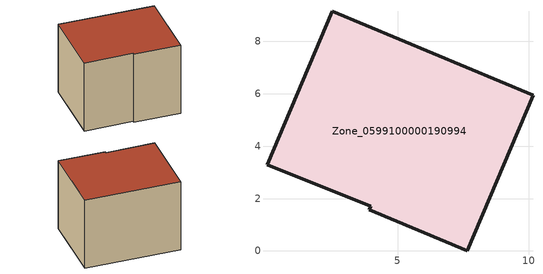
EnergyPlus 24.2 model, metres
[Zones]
Zone_0599100000190994
 floor ground (C_G): 0.02,3.28 2.5,9.15 10.16,5.94 7.65,0 3.92,1.58 3.97,1.71 z0
 wall outside (C_F): 10.16,5.94 2.5,9.15 0.02,3.28 3.97,1.71 3.92,1.58 7.65,0 10.16,5.94 z0:6.52
 roof outside (C_R): 2.5,9.15 0.02,3.28 3.97,1.71 3.92,1.58 7.65,0 10.16,5.94 z6.52
[BUILDING]
Pand.0599100000190994: North Axis=0; Terrain=City; Loads Convergence Tolerance Value=0.04; Temperature Convergence Tolerance Value=0.4; Solar Distribution=FullExterior; Maximum Number of Warmup Days=25; Minimum Number of Warmup Days=1
[Site:Location]
Rotterdam.The.Hague.AP_ZH_NLD Design_Conditions: Latitude=51.96; Longitude=4.45; Time Zone=1; Elevation=-4.5
[SITE:GROUNDTEMPERATURE:BUILDINGSURFACE]
18, 18, 18, 18, 18, 18, 18, 18, 18, 18, 18, 18
[MATERIAL] Thermal Absorptance=0.9; Solar Absorptance=0.7; Visible Absorptance=0.7
Name | Roughness | Thickness | Conductivity | Density | Specific Heat
G.TC.1946-1964 | MediumSmooth | 0.15 | 1 | 540 | 1210
F.TC.1946-1964 | Rough | 0.3 | 0.857143 | 1920 | 840
R.TC.1946-1964 | MediumRough | 0.2 | 0.235294 | 1500 | 1000
[CONSTRUCTION]
C_G: G.TC.1946-1964
C_F: F.TC.1946-1964
C_R: R.TC.1946-1964
[ZONE]
Zone_0599100000190994: Type=1; Multiplier=1; Ceiling Height=Autocalculate; Volume=Autocalculate; Floor Area=autocalculate; Part of Total Floor Area=Yes
[ZONEINFILTRATION:DESIGNFLOWRATE]
Infil_Zone_0599100000190994: Zone or ZoneList or Space or SpaceList=Zone_0599100000190994; Schedule=AlwaysOn; Design Flow Rate Calculation Method=Flow/Area; Flow Rate per Floor Area=0.003; Constant Term Coefficient=1; Temperature Term Coefficient=0; Velocity Term Coefficient=0; Velocity Squared Term Coefficient=0
[HVACTEMPLATE:ZONE:IDEALLOADSAIRSYSTEM]
Zone_0599100000190994: Maximum Heating Supply Air Temperature=50; Minimum Cooling Supply Air Temperature=13; Maximum Heating Supply Air Humidity Ratio=0.0156; Minimum Cooling Supply Air Humidity Ratio=0.0077; Heating Limit=NoLimit; Cooling Limit=NoLimit; Dehumidification Control Type=ConstantSensibleHeatRatio; Cooling Sensible Heat Ratio=0.7; Dehumidification Setpoint=60; Humidification Control Type=None; Humidification Setpoint=30; Outdoor Air Method=None; Outdoor Air Flow Rate per Person=0.00944; Outdoor Air Flow Rate per Zone Floor Area=0; Outdoor Air Flow Rate per Zone=0; Demand Controlled Ventilation Type=None; Outdoor Air Economizer Type=NoEconomizer; Heat Recovery Type=None; Sensible Heat Recovery Effectiveness=0.7; Latent Heat Recovery Effectiveness=0.65
[ZONECONTROL:THERMOSTAT]
ThermostatControl_Zone_0599100000190994: Zone or ZoneList=Zone_0599100000190994; Control Type Schedule=DualSetpointControlType; Control 1=Thermostat_Zone_0599100000190994; Temperature Difference Between Cutout And Setpoint=0
[THERMOSTATSETPOINT:DUALSETPOINT]
Thermostat_Zone_0599100000190994: Heating Setpoint Temperature Schedule=HeatingSetpoint_Zone_0599100000190994; Cooling Setpoint Temperature Schedule=CoolingSetpoint_Zone_0599100000190994
[SCHEDULE:COMPACT]
HeatingSetpoint_Zone_0599100000190994: Through: 12/31, For: AllDays, Until: 24:00, 21
CoolingSetpoint_Zone_0599100000190994: Through: 12/31, For: AllDays, Until: 24:00, 24
DualSetpointControlType: Through: 12/31, For: AllDays, Until: 24:00, 4
AlwaysOn: Through: 12/31, For: AllDays, Until: 24:00, 1
